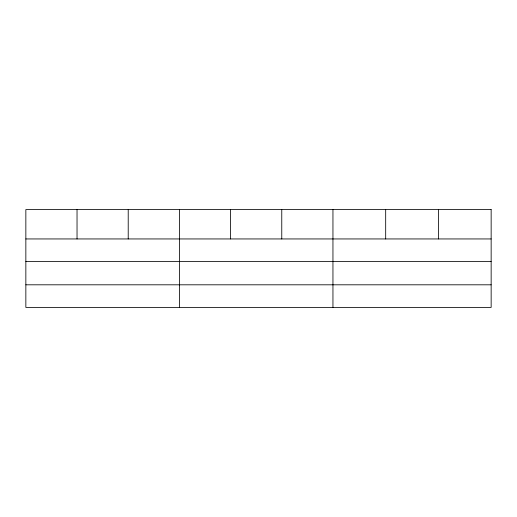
<?xml version="1.0" encoding="UTF-8"?>
<svg xmlns="http://www.w3.org/2000/svg" width="517" height="517" viewBox="0 0 517 517"><rect width="100%" height="100%" fill="white"/><g stroke="black" fill="none" stroke-linecap="round" stroke-linejoin="round"><path stroke-width="0.78" d="M25.85 238.944L491.15 238.944M25.85 261.531L491.15 261.531M25.85 284.809L491.15 284.809M438.416 209.598L438.416 238.944M385.682 209.598L385.682 238.944M332.948 209.598L332.948 307.402M281.765 209.598L281.765 238.944M230.582 209.598L230.582 238.944M179.399 209.598L179.399 307.402M128.216 209.598L128.216 238.944M77.033 209.598L77.033 238.944M491.15 209.598L25.85 209.598L25.85 307.402L491.15 307.402L491.15 209.598"/></g></svg>
